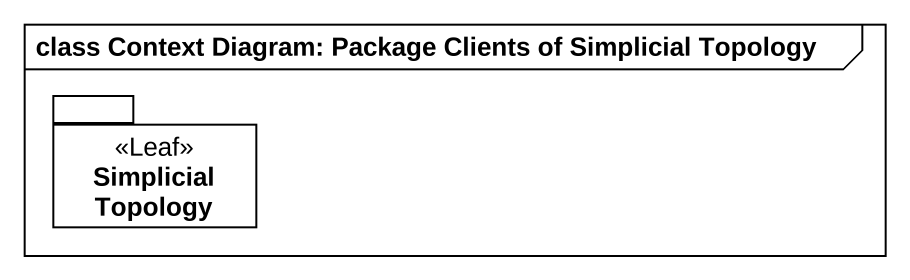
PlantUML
@startuml
mainframe class Context Diagram: Package Clients of Simplicial Topology
package "Simplicial Topology" as Simplicial_Topology <<Leaf>> {
}
@enduml
